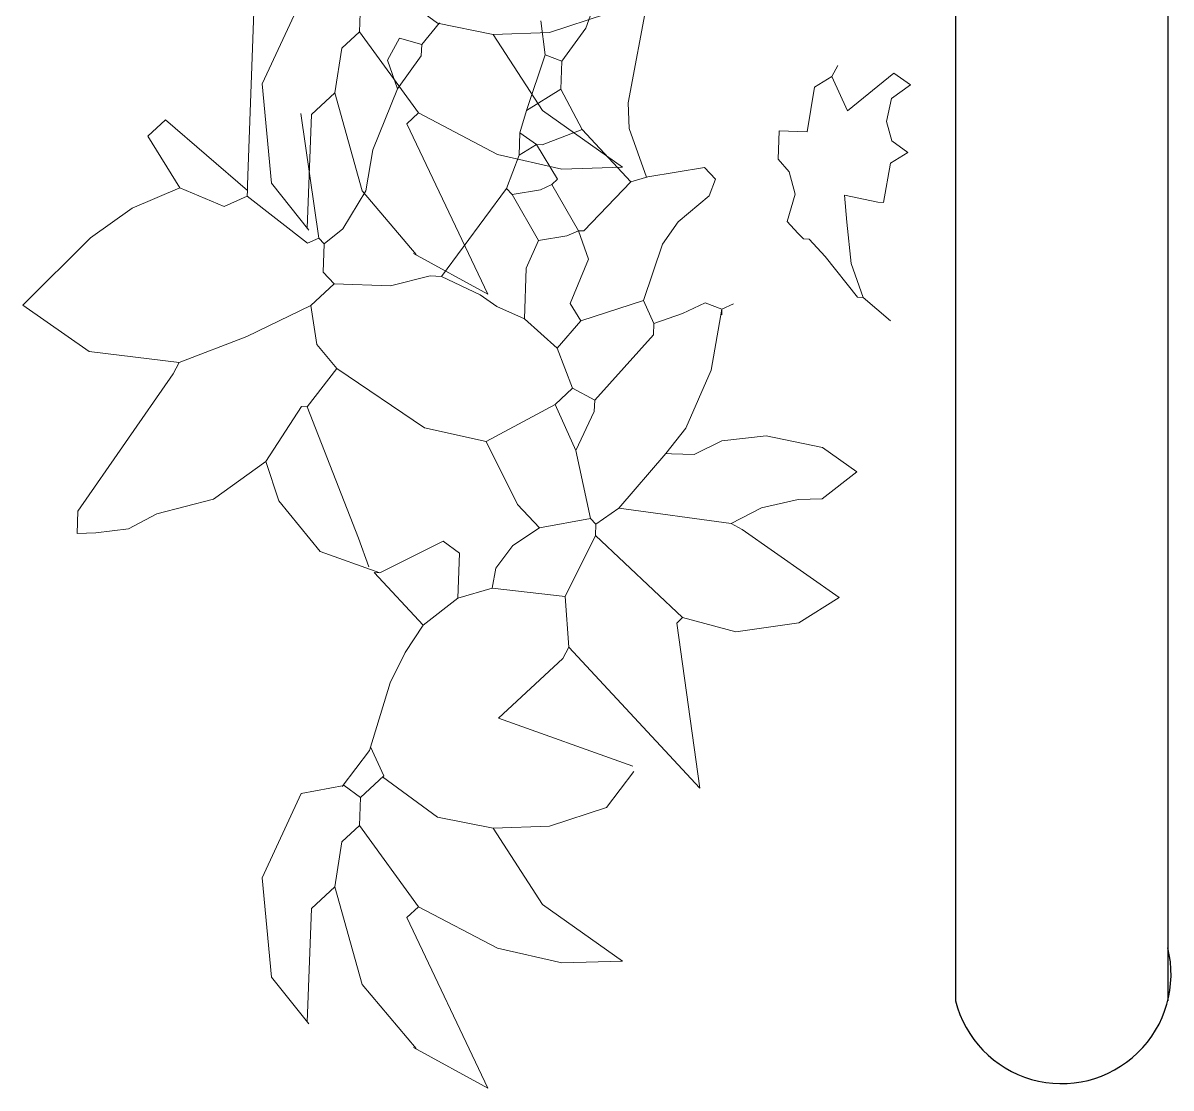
# Model space of a CAD drawing. Header units: millimetres. Extents: x 2667 to 2848, y -1 to 1765.
# Drawn here: x 2814.462 to 2815.003, y 1718.965 to 1719.467 of the extents above; entities that cross this region are included whole.
import ezdxf

# ---------------------------------------------------------------- set-up
doc = ezdxf.new("R2010")
doc.units = ezdxf.units.MM
doc.layers.add('PROIEZIONI', color=145, linetype='Continuous')
doc.layers.add('VERDE_giardino', color=74, linetype='Continuous', lineweight=9)

msp = doc.modelspace()

# ---------------------------------------------------------------- linework, layer by layer
at = {"layer": 'PROIEZIONI'}
for p, q in [((2814.90139, 1736.7425), (2814.90139, 1719.00637)), ((2815.00139, 1736.7425), (2815.00139, 1719.00637))]:
    msp.add_line(p, q, dxfattribs=at)
msp.add_arc((2814.95139, 1719.01886), 0.05153, 194.0168, 14.0168, dxfattribs=at)
at = {"layer": 'VERDE_giardino'}
for p, q in [((2814.65739, 1719.46671), (2814.63152, 1719.48569)), ((2814.75705, 1719.4819), (2814.74717, 1719.42918)), ((2814.57109, 1719.47646), (2814.56796, 1719.3906)), ((2814.5932, 1719.47777), (2814.57487, 1719.43814)), ((2814.62066, 1719.46265), (2814.62114, 1719.4759)), ((2814.71021, 1719.46238), (2814.73701, 1719.47113)), ((2814.72723, 1719.46441), (2814.73016, 1719.47226)), ((2814.64998, 1719.45661), (2814.65832, 1719.46692)), ((2814.68369, 1719.4614), (2814.65739, 1719.46671)), ((2814.70612, 1719.46783), (2814.70819, 1719.45184)), ((2814.71604, 1719.44889), (2814.72723, 1719.46441)), ((2814.61242, 1719.45499), (2814.62066, 1719.46265)), ((2814.62066, 1719.46265), (2814.64846, 1719.42448)), ((2814.63379, 1719.44924), (2814.63948, 1719.45964)), ((2814.63948, 1719.45964), (2814.64998, 1719.45661)), ((2814.68369, 1719.4614), (2814.71021, 1719.46238)), ((2814.70683, 1719.42556), (2814.68369, 1719.4614)), ((2814.609, 1719.43388), (2814.61242, 1719.45499)), ((2814.64979, 1719.45131), (2814.64998, 1719.45661)), ((2814.63861, 1719.43579), (2814.63379, 1719.44924)), ((2814.63861, 1719.43579), (2814.64979, 1719.45131)), ((2814.69927, 1719.42562), (2814.70819, 1719.45184)), ((2814.70819, 1719.45184), (2814.71604, 1719.44889)), ((2814.71556, 1719.43565), (2814.71604, 1719.44889)), ((2814.846, 1719.44681), (2814.84315, 1719.44161)), ((2814.85053, 1719.42542), (2814.87241, 1719.44319)), ((2814.87241, 1719.44319), (2814.88016, 1719.43761)), ((2814.57487, 1719.43814), (2814.57928, 1719.39131)), ((2814.83501, 1719.43659), (2814.84315, 1719.44161)), ((2814.84315, 1719.44161), (2814.85053, 1719.42542)), ((2814.87126, 1719.43121), (2814.88016, 1719.43761)), ((2814.598, 1719.42367), (2814.609, 1719.43388)), ((2814.62193, 1719.38781), (2814.609, 1719.43388)), ((2814.62694, 1719.40703), (2814.63861, 1719.43579)), ((2814.69927, 1719.42562), (2814.71556, 1719.43565)), ((2814.71556, 1719.43565), (2814.72549, 1719.4167)), ((2814.83159, 1719.4155), (2814.83501, 1719.43659)), ((2814.74717, 1719.42918), (2814.74774, 1719.41713)), ((2814.86897, 1719.42042), (2814.87126, 1719.43121)), ((2814.52103, 1719.41354), (2814.52927, 1719.4212)), ((2814.52927, 1719.4212), (2814.56787, 1719.38795)), ((2814.60154, 1719.36549), (2814.59307, 1719.42419)), ((2814.59605, 1719.37015), (2814.598, 1719.42367)), ((2814.64846, 1719.42448), (2814.64296, 1719.41938)), ((2814.64846, 1719.42448), (2814.6857, 1719.40494)), ((2814.69624, 1719.41512), (2814.69927, 1719.42562)), ((2814.74456, 1719.3989), (2814.70683, 1719.42556)), ((2814.64296, 1719.41938), (2814.68107, 1719.33908)), ((2814.69585, 1719.40452), (2814.69624, 1719.41512)), ((2814.69624, 1719.41512), (2814.70399, 1719.40952)), ((2814.70664, 1719.40943), (2814.72549, 1719.4167)), ((2814.72549, 1719.4167), (2814.74847, 1719.39198)), ((2814.74774, 1719.41713), (2814.75593, 1719.39416)), ((2814.81785, 1719.40272), (2814.81834, 1719.41598)), ((2814.81834, 1719.41598), (2814.83159, 1719.4155)), ((2814.87148, 1719.41126), (2814.86897, 1719.42042)), ((2814.53606, 1719.38911), (2814.52103, 1719.41354)), ((2814.879, 1719.40581), (2814.87148, 1719.41126)), ((2814.62694, 1719.40703), (2814.6237, 1719.38774)), ((2814.6857, 1719.40494), (2814.71601, 1719.398)), ((2814.68997, 1719.38881), (2814.69585, 1719.40452)), ((2814.69585, 1719.40452), (2814.70399, 1719.40952)), ((2814.70399, 1719.40952), (2814.71401, 1719.39324)), ((2814.70399, 1719.40952), (2814.70664, 1719.40943)), ((2814.87086, 1719.40079), (2814.879, 1719.40581)), ((2814.71601, 1719.398), (2814.74456, 1719.3989)), ((2814.82298, 1719.39671), (2814.81785, 1719.40272)), ((2814.86754, 1719.38234), (2814.87086, 1719.40079)), ((2814.74847, 1719.39198), (2814.75652, 1719.39435)), ((2814.75652, 1719.39435), (2814.78321, 1719.39868)), ((2814.78321, 1719.39868), (2814.78832, 1719.39319)), ((2814.82593, 1719.38617), (2814.82298, 1719.39671)), ((2814.51361, 1719.37957), (2814.53606, 1719.38911)), ((2814.53606, 1719.38911), (2814.55698, 1719.38039)), ((2814.56787, 1719.38795), (2814.56796, 1719.3906)), ((2814.57928, 1719.39131), (2814.59681, 1719.36928)), ((2814.65927, 1719.34746), (2814.68997, 1719.38881)), ((2814.68997, 1719.38881), (2814.69253, 1719.38606)), ((2814.69253, 1719.38606), (2814.70587, 1719.38823)), ((2814.70587, 1719.38823), (2814.71127, 1719.39069)), ((2814.71401, 1719.39324), (2814.71127, 1719.39069)), ((2814.71127, 1719.39069), (2814.72375, 1719.369)), ((2814.7264, 1719.3689), (2814.74847, 1719.39198)), ((2814.78832, 1719.39319), (2814.78538, 1719.38533)), ((2814.55698, 1719.38039), (2814.56777, 1719.3853)), ((2814.56777, 1719.3853), (2814.56787, 1719.38795)), ((2814.56777, 1719.3853), (2814.59615, 1719.36304)), ((2814.6237, 1719.38774), (2814.61284, 1719.36986)), ((2814.64732, 1719.35772), (2814.62193, 1719.38781)), ((2814.69253, 1719.38606), (2814.705, 1719.36438)), ((2814.78538, 1719.38533), (2814.77084, 1719.37322)), ((2814.82209, 1719.37338), (2814.82593, 1719.38617)), ((2814.84908, 1719.38566), (2814.86488, 1719.38244)), ((2814.85014, 1719.37305), (2814.84908, 1719.38566)), ((2814.49396, 1719.36566), (2814.51361, 1719.37957)), ((2814.86488, 1719.38244), (2814.86754, 1719.38234)), ((2814.77084, 1719.37322), (2814.76333, 1719.36261)), ((2814.8272, 1719.36789), (2814.82209, 1719.37338)), ((2814.85228, 1719.35348), (2814.85014, 1719.37305)), ((2814.61284, 1719.36986), (2814.6041, 1719.36275)), ((2814.705, 1719.36438), (2814.71835, 1719.36654)), ((2814.71835, 1719.36654), (2814.72375, 1719.369)), ((2814.72375, 1719.369), (2814.72856, 1719.35556)), ((2814.72375, 1719.369), (2814.7264, 1719.3689)), ((2814.8272, 1719.36789), (2814.82976, 1719.36514)), ((2814.46216, 1719.33392), (2814.49396, 1719.36566)), ((2814.59615, 1719.36304), (2814.60154, 1719.36549)), ((2814.60154, 1719.36549), (2814.6041, 1719.36275)), ((2814.6041, 1719.36275), (2814.60362, 1719.34949)), ((2814.69922, 1719.35132), (2814.705, 1719.36438)), ((2814.76333, 1719.36261), (2814.75439, 1719.33604)), ((2814.82976, 1719.36514), (2814.8324, 1719.36504)), ((2814.8324, 1719.36504), (2814.84006, 1719.3568)), ((2814.64605, 1719.35823), (2814.68107, 1719.33908)), ((2814.84006, 1719.3568), (2814.85529, 1719.33767)), ((2814.69835, 1719.32747), (2814.69922, 1719.35132)), ((2814.72856, 1719.35556), (2814.71984, 1719.33464)), ((2814.85794, 1719.33757), (2814.85228, 1719.35348)), ((2814.60362, 1719.34949), (2814.60872, 1719.344)), ((2814.63523, 1719.34304), (2814.65397, 1719.34766)), ((2814.65397, 1719.34766), (2814.65927, 1719.34746)), ((2814.65927, 1719.34746), (2814.67753, 1719.33884)), ((2814.59774, 1719.33378), (2814.60872, 1719.344)), ((2814.60872, 1719.344), (2814.63523, 1719.34304)), ((2814.67753, 1719.33884), (2814.68529, 1719.33325)), ((2814.71984, 1719.33464), (2814.72485, 1719.3265)), ((2814.72485, 1719.3265), (2814.75439, 1719.33604)), ((2814.75439, 1719.33604), (2814.7593, 1719.32525)), ((2814.77275, 1719.33007), (2814.78354, 1719.33497)), ((2814.78354, 1719.33497), (2814.79139, 1719.33204)), ((2814.79139, 1719.33204), (2814.79679, 1719.33449)), ((2814.85529, 1719.33767), (2814.85794, 1719.33757)), ((2814.85794, 1719.33757), (2814.8708, 1719.32649)), ((2814.49328, 1719.31207), (2814.46216, 1719.33392)), ((2814.59774, 1719.33378), (2814.56758, 1719.31911)), ((2814.60064, 1719.31547), (2814.59774, 1719.33378)), ((2814.68529, 1719.33325), (2814.69835, 1719.32747)), ((2814.7593, 1719.32525), (2814.77275, 1719.33007)), ((2814.78634, 1719.30329), (2814.79139, 1719.33204)), ((2814.7913, 1719.32939), (2814.79139, 1719.33204)), ((2814.69835, 1719.32747), (2814.71377, 1719.31363)), ((2814.71377, 1719.31363), (2814.72485, 1719.3265)), ((2814.75911, 1719.31994), (2814.7593, 1719.32525)), ((2814.56758, 1719.31911), (2814.53572, 1719.30686)), ((2814.73145, 1719.28911), (2814.75911, 1719.31994)), ((2814.60993, 1719.30415), (2814.60064, 1719.31547)), ((2814.71377, 1719.31363), (2814.72105, 1719.29479)), ((2814.53572, 1719.30686), (2814.49328, 1719.31207)), ((2814.48807, 1719.23695), (2814.53288, 1719.30165)), ((2814.53288, 1719.30165), (2814.53572, 1719.30686)), ((2814.596, 1719.28608), (2814.60993, 1719.30415)), ((2814.60993, 1719.30415), (2814.65136, 1719.2761)), ((2814.77442, 1719.27607), (2814.78634, 1719.30329)), ((2814.71281, 1719.28713), (2814.72105, 1719.29479)), ((2814.72105, 1719.29479), (2814.73145, 1719.28911)), ((2814.57649, 1719.26026), (2814.59335, 1719.28618)), ((2814.59335, 1719.28618), (2814.596, 1719.28608)), ((2814.596, 1719.28608), (2814.62028, 1719.22416)), ((2814.68033, 1719.26974), (2814.71281, 1719.28713)), ((2814.71281, 1719.28713), (2814.72263, 1719.26554)), ((2814.73126, 1719.28381), (2814.73145, 1719.28911)), ((2814.72263, 1719.26554), (2814.73126, 1719.28381)), ((2814.65136, 1719.2761), (2814.68033, 1719.26974)), ((2814.76503, 1719.264), (2814.77442, 1719.27607)), ((2814.68033, 1719.26974), (2814.69517, 1719.24001)), ((2814.7913, 1719.27002), (2814.77829, 1719.26352)), ((2814.81228, 1719.27243), (2814.7913, 1719.27002)), ((2814.83868, 1719.26693), (2814.81228, 1719.27243)), ((2814.72263, 1719.26554), (2814.72942, 1719.23345)), ((2814.74287, 1719.23827), (2814.76503, 1719.264)), ((2814.76503, 1719.264), (2814.76769, 1719.2639)), ((2814.77829, 1719.26352), (2814.76769, 1719.2639)), ((2814.85495, 1719.25542), (2814.83868, 1719.26693)), ((2814.55196, 1719.24258), (2814.57649, 1719.26026)), ((2814.58264, 1719.24179), (2814.57649, 1719.26026)), ((2814.85495, 1719.25542), (2814.83857, 1719.24275)), ((2814.52516, 1719.23559), (2814.55196, 1719.24258)), ((2814.8101, 1719.23851), (2814.82734, 1719.24241)), ((2814.82734, 1719.24241), (2814.83857, 1719.24275)), ((2814.48768, 1719.22634), (2814.48807, 1719.23695)), ((2814.60219, 1719.21792), (2814.58264, 1719.24179)), ((2814.69517, 1719.24001), (2814.70538, 1719.22902)), ((2814.73197, 1719.23071), (2814.74287, 1719.23827)), ((2814.74287, 1719.23827), (2814.79568, 1719.23104)), ((2814.79568, 1719.23104), (2814.8101, 1719.23851)), ((2814.52516, 1719.23559), (2814.51194, 1719.22852)), ((2814.70538, 1719.22902), (2814.72942, 1719.23345)), ((2814.72942, 1719.23345), (2814.73197, 1719.23071)), ((2814.49655, 1719.22664), (2814.48768, 1719.22634)), ((2814.51194, 1719.22852), (2814.49655, 1719.22664)), ((2814.70538, 1719.22902), (2814.69294, 1719.22071)), ((2814.73178, 1719.2254), (2814.73197, 1719.23071)), ((2814.79568, 1719.23104), (2814.80088, 1719.2282)), ((2814.80088, 1719.2282), (2814.84657, 1719.19622)), ((2814.62028, 1719.22416), (2814.6251, 1719.21072)), ((2814.63031, 1719.20788), (2814.66003, 1719.22272)), ((2814.66003, 1719.22272), (2814.66779, 1719.21712)), ((2814.69294, 1719.22071), (2814.68489, 1719.21003)), ((2814.71747, 1719.19674), (2814.73178, 1719.2254)), ((2814.73178, 1719.2254), (2814.77284, 1719.18676)), ((2814.63031, 1719.20788), (2814.60219, 1719.21792)), ((2814.66779, 1719.21712), (2814.66702, 1719.19592)), ((2814.68489, 1719.21003), (2814.68311, 1719.20064)), ((2814.62765, 1719.20797), (2814.65063, 1719.18325)), ((2814.62765, 1719.20797), (2814.63031, 1719.20788)), ((2814.66702, 1719.19592), (2814.68311, 1719.20064)), ((2814.68311, 1719.20064), (2814.71747, 1719.19674)), ((2814.65063, 1719.18325), (2814.66702, 1719.19592)), ((2814.71747, 1719.19674), (2814.71925, 1719.17279)), ((2814.84657, 1719.19622), (2814.8276, 1719.18438)), ((2814.65063, 1719.18325), (2814.6422, 1719.17029)), ((2814.77009, 1719.1842), (2814.77284, 1719.18676)), ((2814.7809, 1719.10648), (2814.77009, 1719.1842)), ((2814.79799, 1719.18002), (2814.77284, 1719.18676)), ((2814.8276, 1719.18438), (2814.79799, 1719.18002)), ((2814.71641, 1719.16758), (2814.71925, 1719.17279)), ((2814.71925, 1719.17279), (2814.7809, 1719.10648)), ((2814.6422, 1719.17029), (2814.63518, 1719.15607)), ((2814.68619, 1719.13949), (2814.71641, 1719.16758)), ((2814.63518, 1719.15607), (2814.62534, 1719.12426)), ((2814.74935, 1719.11683), (2814.68619, 1719.13949)), ((2814.62534, 1719.12426), (2814.61246, 1719.10718)), ((2814.62588, 1719.126), (2814.63212, 1719.11228)), ((2814.73701, 1719.09728), (2814.74985, 1719.11431)), ((2814.5932, 1719.10393), (2814.61338, 1719.10765)), ((2814.61338, 1719.10765), (2814.62114, 1719.10206)), ((2814.63212, 1719.11228), (2814.62114, 1719.10206)), ((2814.65739, 1719.09287), (2814.63152, 1719.11185)), ((2814.5932, 1719.10393), (2814.57487, 1719.0643)), ((2814.62066, 1719.08881), (2814.62114, 1719.10206)), ((2814.71021, 1719.08854), (2814.73701, 1719.09728)), ((2814.68369, 1719.08756), (2814.65739, 1719.09287)), ((2814.61242, 1719.08115), (2814.62066, 1719.08881)), ((2814.62066, 1719.08881), (2814.64846, 1719.05064)), ((2814.68369, 1719.08756), (2814.71021, 1719.08854)), ((2814.70683, 1719.05171), (2814.68369, 1719.08756)), ((2814.609, 1719.06004), (2814.61242, 1719.08115)), ((2814.57487, 1719.0643), (2814.57928, 1719.01747)), ((2814.598, 1719.04983), (2814.609, 1719.06004)), ((2814.62193, 1719.01397), (2814.609, 1719.06004)), ((2814.59605, 1718.99631), (2814.598, 1719.04983)), ((2814.64846, 1719.05064), (2814.64296, 1719.04553)), ((2814.64846, 1719.05064), (2814.6857, 1719.03109)), ((2814.74456, 1719.02506), (2814.70683, 1719.05171)), ((2814.64296, 1719.04553), (2814.68107, 1718.96524)), ((2814.6857, 1719.03109), (2814.71601, 1719.02416)), ((2814.71601, 1719.02416), (2814.74456, 1719.02506)), ((2814.57928, 1719.01747), (2814.59681, 1718.99544)), ((2814.64732, 1718.98388), (2814.62193, 1719.01397)), ((2814.64605, 1718.98439), (2814.68107, 1718.96524))]:
    msp.add_line(p, q, dxfattribs=at)
msp.add_arc((2814.5932, 1719.10393), 0.000000331, 100.7175, 155.4465, dxfattribs=at)

doc.saveas('drawing.dxf')
